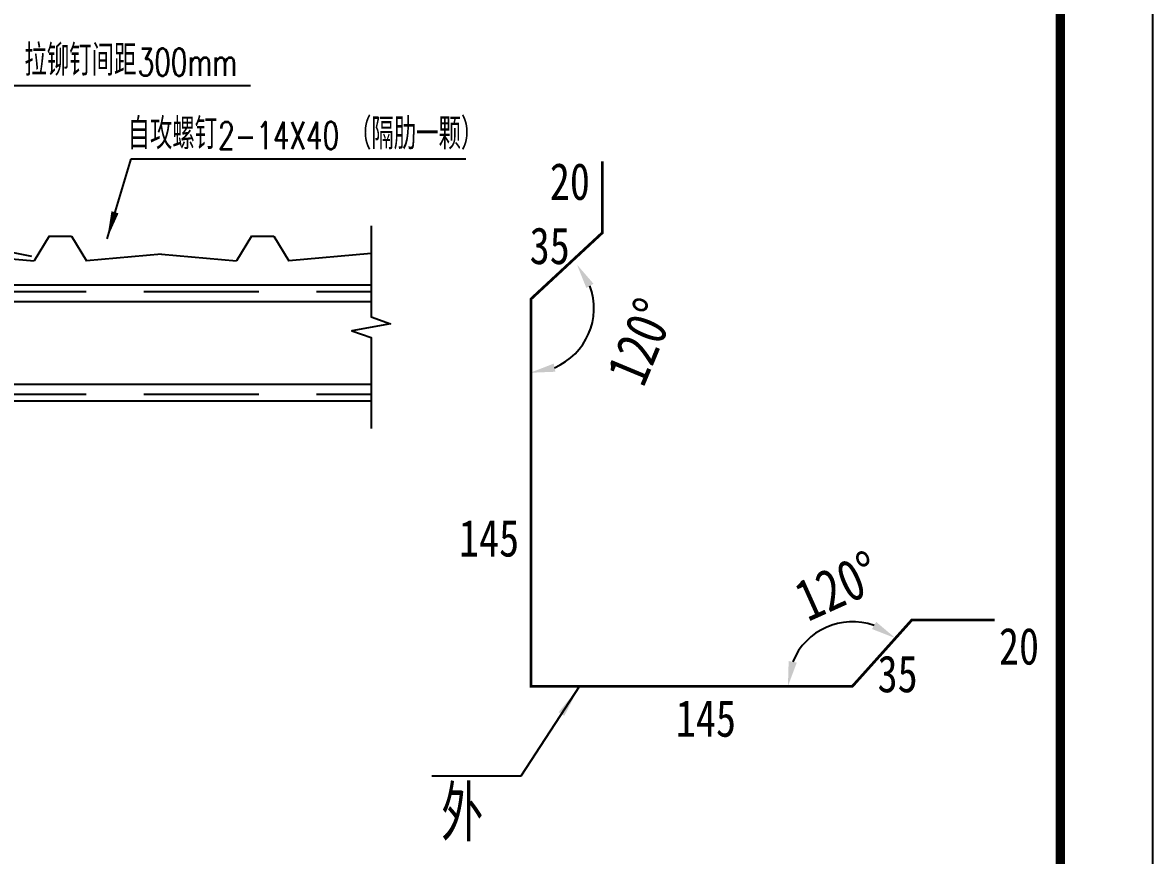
# Model space of a CAD drawing. Extents: x 1840316 to 2045362, y 17308253 to 17931430.
# Drawn here: x 2039230 to 2045362, y 17324901 to 17329420 of the extents above; entities that cross this region are included whole.
import ezdxf

# ---------------------------------------------------------------- set-up
doc = ezdxf.new("R2010")
doc.units = 0
doc.header["$LTSCALE"] = 1000
doc.header["$MEASUREMENT"] = 0
doc.linetypes.add('HIDDEN', pattern=[0.375, 0.25, -0.125])
doc.layers.get('Defpoints').update_dxf_attribs({"color": 250})
for name, color, linetype in [('PUB_DIM', 161, 'Continuous'), ('PUB_TEXT', 7, 'Continuous'), ('PUB_WALL', 9, 'Continuous'), ('TK', 4, 'Continuous')]:
    doc.layers.add(name, color=color, linetype=linetype)
doc.styles.add('-宋体', font='', dxfattribs={"width": 0.8})
doc.styles.add('_TCH_DIM', font='SIMPLEX', dxfattribs={"bigfont": 'GBCBIG'})
doc.styles.add('TESD', font='tssdeng.shx', dxfattribs={"width": 0.8, "bigfont": '_hztxt.shx'})
doc.styles.get('-宋体').set_extended_font_data('SimSun')

# ---------------------------------------------------------------- blocks, each defined once
blk = doc.blocks.new('_ARROW')
blk.add_solid([(0, 0), (-1, 0.1), (-1, -0.1)])
blk = doc.blocks.new('4A')
at = {"color": 3}
for p, q in [((1960165.5, 18606442.4), (1960132.9, 18606388.4)), ((1960165.5, 18606442.4), (1960214.2, 18606442.4)), ((1960214.2, 18606442.4), (1960246.8, 18606388.4)), ((1960604.7, 18606442.4), (1960572.1, 18606388.4)), ((1960604.7, 18606442.4), (1960653.4, 18606442.4)), ((1960653.4, 18606442.4), (1960686, 18606388.4)), ((1959970.2, 18606402.8), (1960132.9, 18606388.4)), ((1960409.4, 18606402.8), (1960246.8, 18606388.4)), ((1960409.4, 18606402.8), (1960572.1, 18606388.4)), ((1960864.6, 18606404.2), (1960686, 18606388.4)), ((1959996, 18606336.6), (1960864.6, 18606336.6)), ((1959996, 18606300.6), (1960864.6, 18606300.6)), ((1959996, 18606120.6), (1960864.6, 18606120.6)), ((1959996, 18606084.6), (1960864.6, 18606084.6))]:
    blk.add_line(p, q, dxfattribs=at)
at = {"color": 4, "linetype": 'HIDDEN'}
for p, q in [((1959996, 18606322.2), (1960864.6, 18606322.2)), ((1959996, 18606099), (1960864.6, 18606099))]:
    blk.add_line(p, q, dxfattribs=at)
at = {"color": 2}
blk.add_lwpolyline([(1959654.3, 18605930.7), (1959654.3, 18605983.6), (1959610, 18606002), (1959610, 18606456.9), (1960039.5, 18606456.9), (1960057.8, 18606412.5), (1960127.5, 18606398.5)], dxfattribs=at)
at = {"color": 0, "linetype": 'ByBlock'}
for centre, start, end in [((1961208.4, 18606285.6), 292.8853, 20.3096), ((1961909.5, 18605465.1), 70.3397, 157.7639)]:
    blk.add_arc(centre, 140, start, end, dxfattribs=at)
for points in [[(1961347.4, 18606338.9), (1961332, 18606329.5), (1961311.6, 18606380.3)], [(1961261, 18606165.4), (1961264.7, 18606147.8), (1961210, 18606145.6)], [(1961952, 18605589.3), (1961961.2, 18605604.7), (1962003, 18605569.4)], [(1961771.1, 18605519.9), (1961788.7, 18605516.4), (1961769.5, 18605465.1)]]:
    blk.add_solid(points, dxfattribs=at)
at = {"layer": 'Defpoints', "color": 0, "linetype": 'ByBlock'}
for p in [(1961306.8, 18606185.9), (1961904.4, 18605605.1), (1962038.6, 18605609.1), (1961211.6, 18605465.1), (1961909.5, 18605465.1), (1961909.5, 18605465.1)]:
    blk.add_point(p, dxfattribs=at)
at = {"layer": 'PUB_DIM'}
for p, q in [((1960081.4, 18606769.2), (1960602.9, 18606769.2)), ((1960291.5, 18606436.5), (1960343.5, 18606609.7)), ((1960343.5, 18606609.7), (1961070.3, 18606609.7))]:
    blk.add_line(p, q, dxfattribs=at)
blk.add_lwpolyline([(1960291.5, 18606436.5, 0, 16, 0), (1960308.7, 18606494, 0, 0, 0)], format="xyseb", dxfattribs=at)
for points in [[(1960864.6, 18606464.2), (1960864.6, 18606266.9), (1960906.6, 18606251.6), (1960822.6, 18606236.8), (1960864.6, 18606221.9), (1960864.6, 18606024.6)], [(1961317.4, 18605465.1), (1961189.8, 18605270.1), (1960996.3, 18605270.1)]]:
    blk.add_lwpolyline(points, dxfattribs=at)
at = {"layer": 'PUB_TEXT', "const_width": 6}
blk.add_lwpolyline([(1962218, 18605609.1), (1962038.6, 18605609.1), (1961909.5, 18605465.1), (1961211.6, 18605465.1), (1961211.6, 18606305.6), (1961366.7, 18606449.5), (1961366.7, 18606604.5)], dxfattribs=at)
at = {"layer": 'PUB_DIM', "xscale": -72.00000184469263, "yscale": 72.00000184468618, "zscale": 72.00000184468614, "rotation": 236.802416296985}
blk.add_blockref('_ARROW', (1961317.4, 18605465.1), dxfattribs=at)
at = {"color": 0, "linetype": 'ByBlock', "char_height": 90, "attachment_point": 5, "style": '-宋体'}
for insert, rotation in [((1961450.1, 18606212.9), 67.3879), ((1961877.9, 18605682.3), 24.2076)]:
    blk.add_mtext('\\A1;120°', dxfattribs=dict(at, insert=insert, rotation=rotation))
at = {"layer": 'PUB_TEXT', "style": '_TCH_DIM'}
for s, p in [('拉铆钉间距', (1960112.1, 18606790.2)), ('自攻螺钉', (1960336, 18606630.7)), ('（隔肋一颗）', (1960816.6, 18606630.7))]:
    blk.add_text(s, height=67.52, dxfattribs=at).set_placement(p)
at = {"layer": 'PUB_TEXT'}
for s, height, style, width, p in [('300mm', 59.5, '_TCH_DIM', 0.705882, (1960357.9, 18606790.2)), ('2-14X40', 59.5, '_TCH_DIM', 0.705882, (1960532.6, 18606630.7)), ('20', 80, '-宋体', 0.8, (1961252.6, 18606520.9)), ('35', 80, '-宋体', 0.8, (1961208.9, 18606381.4)), ('145', 80, '-宋体', 0.8, (1961055.4, 18605746.6)), ('20', 80, '-宋体', 0.8, (1962227.6, 18605512.1)), ('35', 80, '-宋体', 0.8, (1961964.1, 18605452)), ('145', 80, '-宋体', 0.8, (1961526.2, 18605355.5)), ('外', 120, 'TESD', 0.8, (1961016.9, 18605128.6))]:
    blk.add_text(s, height=height, dxfattribs=dict(at, style=style, width=width)).set_placement(p)
blk = doc.blocks.new('GeYuanFrame_67131223', base_point=(18.76, 4.34))
at = {"layer": 'TK'}
blk.add_line((43.76, 414.34), (602.76, 414.34), dxfattribs=at)
blk.add_lwpolyline([(18.76, 424.34), (612.76, 424.34), (612.76, 4.34), (18.76, 4.34), (18.76, 424.34)], dxfattribs=at)
at = {"layer": 'TK', "const_width": 1}
blk.add_lwpolyline([(602.76, 414.34), (43.76, 414.34), (43.76, 14.34), (602.76, 14.34)], close=True, dxfattribs=at)

msp = doc.modelspace()

# ---------------------------------------------------------------- block references
at = {"xscale": 50, "yscale": 50, "zscale": 50, "rotation": 270}
msp.add_blockref('GeYuanFrame_67131223', (2024361.6, 17337953.1), dxfattribs=at)
at = {"layer": 'PUB_WALL', "color": 2, "xscale": 2.5, "yscale": 2.5, "zscale": 2.5}
msp.add_blockref('4A', (-2861040.2, -29187844.1), dxfattribs=at)

doc.saveas('drawing.dxf')
